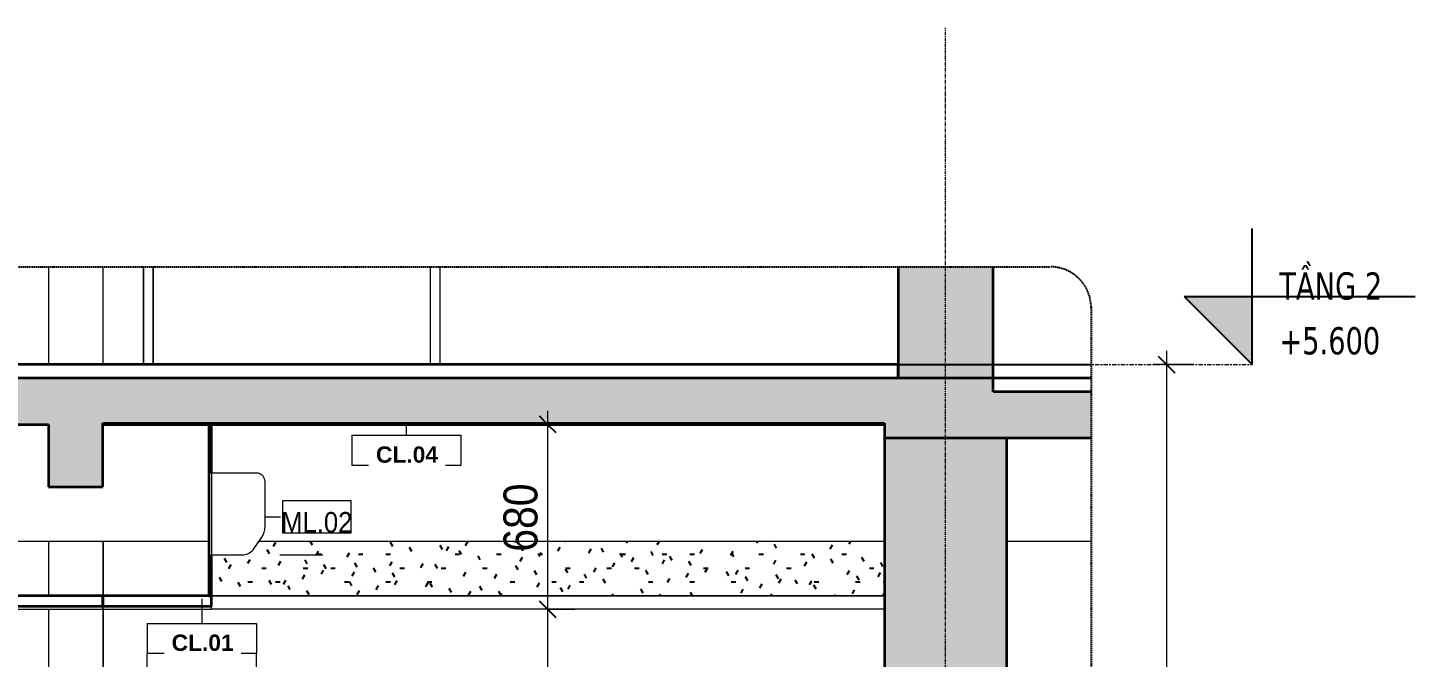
# Model space of a CAD drawing. Header units: millimetres. Extents: x 31444 to 224909, y 392 to 78637.
# Drawn here: x 104430 to 109533, y 4524 to 6839 of the extents above; entities that cross this region are included whole.
import ezdxf

# ---------------------------------------------------------------- set-up
doc = ezdxf.new("R2010")
doc.units = ezdxf.units.MM
for name, pattern in [('Centre', [31.75, 6.35, -4.7625, 15.875, -4.7625]), ('Grid Line', [22.225, 12.7, -3.175, 3.175, -3.175]), ('Hidden', [7.14375, 4.7625, -2.38125]), ('IMPORT-CENTER _2_', [40.64, 25.4, -5.08, 5.08, -5.08])]:
    doc.linetypes.add(name, pattern=pattern)
for name, color, linetype, lineweight in [('0-5', 130, 'Continuous', 5), ('A-ANNO-DIMS', 211, 'Continuous', 9), ('A-ANNO-DIMS-50', 211, 'Continuous', 9), ('A-CLNG', 13, 'Continuous', 18), ('A-CLNG-1', 250, 'Continuous', 35), ('A-CLNG-2', 7, 'Continuous', 18), ('A-CLNG-FNSH-1', 7, 'Continuous', 18), ('A-CLNG-IDEN', 151, 'Continuous', 9), ('A-CLNG-PATT-1', 7, 'Continuous', 18), ('A-CLNG-PATT-2', 71, 'Continuous', 25), ('A-DETL-GENF', 92, 'Continuous', 18), ('A-DETL-GENF-4', 9, 'Continuous', 18), ('A-DETL-GENF-5', 92, 'Hidden', 25), ('A-DETL-MEDM', 33, 'Continuous', 35), ('A-DOOR', 31, 'Continuous', 18), ('A-DOOR-FRAM-1', 31, 'Continuous', 18), ('A-FLOR-FNSH-1', 250, 'Continuous', 35), ('A-FLOR-LEVL', 51, 'Continuous', 9), ('A-FLOR-LEVL-1', 51, 'Continuous', 25), ('A-FLOR-LEVL-2', 51, 'Centre', 9), ('A-FLOR-PATT-1', 253, 'Continuous', 18), ('A-WALL', 113, 'Continuous', 18), ('A-WALL-3', 7, 'Continuous', 18), ('G-IMPT', 8, 'Continuous', 18), ('G-IMPT-5', 8, 'IMPORT-CENTER _2_', 18), ('M-EQPM', 50, 'Continuous', 18), ('M-EQPM-2', 7, 'Continuous', 18), ('M-EQPM-4', 50, 'Continuous', 25), ('M-EQPM-IDEN', 50, 'Continuous', 9), ('S-BEAM-1', 7, 'Continuous', 18), ('S-COLS-10', 191, 'Continuous', 5), ('S-COLS-5', 250, 'Continuous', 35), ('S-COLS-9', 7, 'Continuous', 18), ('S-GRID-1', 1, 'Grid Line', 9)]:
    doc.layers.add(name, color=color, linetype=linetype, lineweight=lineweight)
doc.styles.add('Arial_1', font='arial.ttf', dxfattribs={"width": 0.9, "height": 75})
doc.styles.add('Arial_B_3', font='arialbd.ttf', dxfattribs={"height": 60})
doc.styles.add('Tahoma_B_1', font='tahomabd.ttf', dxfattribs={"width": 0.85, "height": 100})
doc.styles.add('UTM Avo', font='', dxfattribs={"width": 0.9, "height": 125})
doc.styles.get('UTM Avo').set_extended_font_data('UTM Avo')
doc.dimstyles.new('1_Dim_chi_tiet_2_5', dxfattribs={"dimscale": 304.8, "dimtxt": 124.912619, "dimasz": 0.19685, "dimexe": 0.164042, "dimexo": 0.0625, "dimgap": 0.016404, "dimtad": 1, "dimdec": 0, "dimrnd": 5, "dimzin": 0, "dimdsep": 46, "dimtxsty": 'UTM Avo', "dimblk1": 'OBLIQUE', "dimblk2": 'OBLIQUE', "dimsah": 1, "dimcen": 0.09, "dimdle": 0.164042, "dimazin": 0, "dimtfac": 1, "dimtdec": 4, "dimtix": 1, "dimtmove": 0, "dimatfit": 3, "dimfxl": 0.328084, "dimfxlon": 1, "dimtvp": 1, "dimtolj": 1, "dimtzin": 0, "dimarcsym": 2})
pattern_1 = [(50, (-71392.17, 15875), (364.368, -31.878), [38.1, -419.1]), (355, (-71392.17, 15875), (-70.486, 382.113), [30.48, -335.28]), (100.451, (-71361.8, 15872.34), (293.885, 350.233), [32.38, -356.18]), (46.184, (-71392.17, 15976.6), (542.158, -84.086), [57.15, -628.65]), (96.636, (-71347, 15969.6), (474.805, 494.855), [48.57, -534.27]), (351.184, (-71392.2, 15976.6), (474.81, 494.85), [45.72, -502.92]), (21, (-71341.37, 15951.2), (303.2285, -204.5305), [38.1, -419.1]), (326, (-71341.37, 15951.2), (123.604, 368.376), [30.48, -335.28]), (71.451, (-71316.1, 15934.16), (426.834, 163.843), [32.38, -356.18]), (37.5, (-71392.17, 15875), (6.1766, 169.1102), [3.353, -327.863, 3.353, -337.007, -336.55]), (37.5, (-71392.17, 15875), (6.1766, 169.1102), [-671.576, 3.353, -333.197]), (7.5, (-71392.17, 15875), (133.6389, 200.3615), [3.353, -190.703, 3.353, -320.243, -128.27]), (7.5, (-71392.17, 15875), (133.6389, 200.3615), [-517.652, 3.353, -124.917]), (327.5, (-71505.46, 15875), (271.1818, -11.4584), [3.353, -123.647, 3.353, -392.887, -525.78]), (327.5, (-71505.46, 15875), (271.1818, -11.4584), [-523.24, 3.353, -522.427]), (317.5, (-71556.26, 15875), (296.2585, 50.853), [3.353, -161.747, 3.353, -259.791, -373.38]), (317.5, (-71556.26, 15875), (296.2585, 50.853), [-428.244, 3.353, -370.027]), (45, (-71392.17, 15875), (-125.7236, 125.7236), []), (45, (-71392.17, 16065.5), (-125.7236, 125.7236), [])]
pattern_2 = [(0, (-71392.17, 15875), (406.4, 101.6), [16.764, -288.036, 16.764, -288.036, -1625.6]), (0, (-71392.17, 15875), (406.4, 101.6), [-609.6, 16.764, -592.836, 16.764, -288.036, -711.2]), (0, (-71392.17, 15875), (406.4, 101.6), [-1524, 16.764, -186.436, 16.764, -491.236]), (120, (-71239.77, 15925.8), (-291.1882, 301.1527), [16.764, -288.036, 16.764, -288.036, -1625.6]), (120, (-71239.77, 15925.8), (-291.1882, 301.1527), [-609.6, 16.764, -592.836, 16.764, -288.036, -711.2]), (120, (-71239.77, 15925.8), (-291.1882, 301.1527), [-1524, 16.764, -186.436, 16.764, -491.236]), (240, (-71188.97, 16129), (-115.2118, -402.7527), [16.764, -288.036, 16.764, -288.036, -1625.6]), (240, (-71188.97, 16129), (-115.2118, -402.7527), [-609.6, 16.764, -592.836, 16.764, -288.036, -711.2]), (240, (-71188.97, 16129), (-115.2118, -402.7527), [-1524, 16.764, -186.436, 16.764, -491.236])]

# ---------------------------------------------------------------- blocks, each defined once
blk = doc.blocks.new('NCV_TKTC_KET CAU_rvt-6-TKCS_CĂN HỘ LOẠI 3 - MẶT CẮT 5')
at = {"layer": 'A-FLOR-PATT-1'}
h = blk.add_hatch(dxfattribs=at)
h.set_pattern_fill('FP_19', color=256, style=0, pattern_type=2)
h.set_pattern_definition(pattern_1)
h.paths.add_polyline_path([(-64836.9, 5380), (-61961.9, 5380), (-61961.9, 5385), (-64836.9, 5385)])
h = blk.add_hatch(dxfattribs=at)
h.set_pattern_fill('FP_19', color=256, style=0, pattern_type=2)
h.set_pattern_definition(pattern_1)
h.paths.add_polyline_path([(-64836.9, 5380), (-61961.9, 5380), (-61961.9, 5385), (-64836.9, 5385)])
at = {"layer": 'S-COLS-10'}
blk.add_hatch(color=256, dxfattribs=at).paths.add_polyline_path([(-61561.9, 5550), (-61561.9, 5959.5), (-61911.9, 5959.5), (-61911.9, 5550), (-61693.3, 5550)])
h = blk.add_hatch(color=256, dxfattribs=at)
h.paths.add_polyline_path([(-61961.9, 1550), (-61511.9, 1550), (-61511.9, 1930), (-61961.9, 1930)])
h.paths.add_polyline_path([(-61511.9, 2150), (-61511.9, 5330), (-61961.9, 5330), (-61961.9, 2150)])
at = {"layer": 'A-FLOR-FNSH-1'}
blk.add_line((-64836.9, 5380), (-61961.9, 5380), dxfattribs=at)
at = {"layer": 'S-BEAM-1'}
for p, q in [((-66936.9, 4950), (-64836.9, 4950)), ((-64836.9, 4950), (-64446.9, 4950)), ((-64261.9, 4950), (-61961.9, 4950)), ((-61511.9, 4950), (-61201.9, 4950))]:
    blk.add_line(p, q, dxfattribs=at)
at = {"layer": 'S-COLS-5'}
for p, q in [((-61911.9, 5959.5), (-61911.9, 5550)), ((-61561.9, 5550), (-61561.9, 5959.5)), ((-61961.9, 5330), (-61961.9, 2150)), ((-61511.9, 2150), (-61511.9, 5330))]:
    blk.add_line(p, q, dxfattribs=at)
blk = doc.blocks.new('NCV_TKTC_TANG 2_rvt-5-TKCS_CĂN HỘ LOẠI 3 - MẶT CẮT 5')
at = {"layer": 'A-FLOR-FNSH-1'}
for p, q in [((-61911.9, 5600), (-68036.9, 5600)), ((-61911.9, 5550), (-61911.9, 5600)), ((-61201.9, 5550), (-61561.9, 5550))]:
    blk.add_line(p, q, dxfattribs=at)
at = {"layer": 'A-WALL-3'}
blk.add_line((-64836.9, 5959.5), (-64836.9, 5600), dxfattribs=at)
at = {"layer": 'S-COLS-9'}
for p, q in [((-65036.9, 5959.5), (-65036.9, 5600)), ((-64836.9, 5959.5), (-64836.9, 5600))]:
    blk.add_line(p, q, dxfattribs=at)
blk = doc.blocks.new('CL_01-VÁCH DỰNG THẠCH CAO CĂN HỘ LOẠI 1-5A - CL_01-VÁCH DỰNG THẠCH CAO CĂN HỘ LOẠI 1A-5-814590-TKCS_CĂN HỘ LOẠI 3 - MẶT CẮT 5')
at = {"layer": 'A-CLNG-PATT-2'}
h = blk.add_hatch(dxfattribs=at)
h.set_pattern_fill('FP_22', color=256, style=0, pattern_type=2)
h.set_pattern_definition([(0, (-71392.17, 15875), (203.2, 50.8), [16.764, -135.636, 16.764, -135.636, -812.8]), (0, (-71392.17, 15875), (203.2, 50.8), [-304.8, 16.764, -288.036, 16.764, -135.636, -355.6]), (0, (-71392.17, 15875), (203.2, 50.8), [-762, 16.764, -84.836, 16.764, -237.236]), (120, (-71315.97, 15900.4), (-145.59409, 150.57636), [16.764, -135.636, 16.764, -135.636, -812.8]), (120, (-71315.97, 15900.4), (-145.59409, 150.57636), [-304.8, 16.764, -288.036, 16.764, -135.636, -355.6]), (120, (-71315.97, 15900.4), (-145.59409, 150.57636), [-762, 16.764, -84.836, 16.764, -237.236]), (240, (-71290.57, 16002), (-57.60591, -201.37636), [16.764, -135.636, 16.764, -135.636, -812.8]), (240, (-71290.57, 16002), (-57.60591, -201.37636), [-304.8, 16.764, -288.036, 16.764, -135.636, -355.6]), (240, (-71290.57, 16002), (-57.60591, -201.37636), [-762, 16.764, -84.836, 16.764, -237.236])])
h.paths.add_polyline_path([(-61961.9, 4750), (-61961.9, 4950), (-64261.9, 4950), (-64283.5, 4919.1), (-64291.9, 4911.1), (-64301.9, 4905), (-64313, 4901.3), (-64324.6, 4900), (-64436.9, 4900), (-64436.9, 4750), (-62173.2, 4750)])
at = {"layer": 'A-CLNG-1'}
for p, q in [((-64436.9, 5380), (-64446.9, 5380)), ((-64446.9, 5380), (-64446.9, 4750)), ((-64436.9, 5200), (-64436.9, 5380)), ((-64436.9, 4750), (-64436.9, 4900)), ((-64446.9, 4750), (-64436.9, 4750))]:
    blk.add_line(p, q, dxfattribs=at)
at = {"layer": 'A-CLNG-2'}
blk.add_line((-61961.9, 4750), (-64436.9, 4750), dxfattribs=at)
blk = doc.blocks.new('Air_Conditioner_on_wall_20381 - Air_Conditioner_on_wall_20381-806652-TKCS_CĂN HỘ LOẠI 3 - MẶT CẮT 5')
at = {"layer": 'M-EQPM-2'}
for p, q in [((-64264.7, 5200), (-64436.9, 5200)), ((-64436.9, 5200), (-64436.9, 4900)), ((-64239.6, 5004.1), (-64239.6, 5170)), ((-64283.5, 4919.1), (-64251.5, 4964.8)), ((-64436.9, 4900), (-64324.6, 4900)), ((-64186, 4900), (-64027.8, 4900)), ((-64186, 4900), (-64027.8, 4900)), ((-64186, 4900), (-64027.8, 4900)), ((-64186, 4900), (-64027.8, 4900)), ((-64057.8, 4900), (-64027.8, 4900)), ((-64057.8, 4900), (-64027.8, 4900)), ((-64057.8, 4900), (-64027.8, 4900)), ((-64057.8, 4900), (-64027.8, 4900)), ((-64057.8, 4900), (-64027.8, 4900)), ((-64057.8, 4900), (-64027.8, 4900)), ((-64057.8, 4900), (-64027.8, 4900)), ((-64057.8, 4900), (-64027.8, 4900))]:
    blk.add_line(p, q, dxfattribs=at)
for centre, radius, start, end in [((-64272.6, 5167.8), 33.1, 3.7944, 76.2056), ((-64318.8, 5006.8), 79.3, 328.0261, 358.0261), ((-64324.6, 4953.6), 53.6, 270.0167, 319.9833)]:
    blk.add_arc(centre, radius, start, end, dxfattribs=at)
blk = doc.blocks.new('NCV_TKTC_TANG 1_rvt-5-TKCS_CĂN HỘ LOẠI 3 - MẶT CẮT 5')
at = {"layer": 'A-CLNG-PATT-1'}
h = blk.add_hatch(dxfattribs=at)
h.set_pattern_fill('FP_21', color=256, style=0, pattern_type=2)
h.set_pattern_definition(pattern_2)
h.paths.add_polyline_path([(-64936.9, 4700), (-64836.9, 4700), (-64836.9, 4710), (-68036.9, 4710), (-68036.9, 4700), (-65631.1, 4700)])
h = blk.add_hatch(dxfattribs=at)
h.set_pattern_fill('FP_21', color=256, style=0, pattern_type=2)
h.set_pattern_definition(pattern_2)
h.paths.add_polyline_path([(-64731.2, 4700), (-64436.9, 4700), (-64436.9, 4710), (-64836.9, 4710), (-64836.9, 4700), (-64835.3, 4700)])
at = {"layer": 'A-CLNG-1'}
for p, q in [((-64836.9, 4750), (-65198.9, 4750)), ((-64436.9, 4750), (-64836.9, 4750)), ((-64836.9, 4750), (-64836.9, 4710)), ((-64836.9, 4710), (-64836.9, 4750)), ((-64436.9, 4710), (-64436.9, 4750)), ((-64836.9, 4710), (-68036.9, 4710)), ((-64436.9, 4710), (-64836.9, 4710))]:
    blk.add_line(p, q, dxfattribs=at)
at = {"layer": 'A-CLNG-2'}
for p, q in [((-64436.9, 4750), (-61961.9, 4750)), ((-61961.9, 4700), (-64436.9, 4700))]:
    blk.add_line(p, q, dxfattribs=at)
at = {"layer": 'A-CLNG-FNSH-1'}
for p, q in [((-68036.9, 4700), (-64836.9, 4700)), ((-64836.9, 4710), (-64836.9, 4700)), ((-64836.9, 4700), (-64836.9, 4710)), ((-64836.9, 4700), (-64436.9, 4700)), ((-64436.9, 4700), (-64436.9, 4710))]:
    blk.add_line(p, q, dxfattribs=at)
at = {"layer": 'A-WALL-3'}
for p, q in [((-64836.9, 4950), (-64836.9, 4750)), ((-64836.9, 4700), (-64836.9, 2200))]:
    blk.add_line(p, q, dxfattribs=at)
at = {"layer": 'S-COLS-9'}
for p, q in [((-65036.9, 4950), (-65036.9, 4750)), ((-64836.9, 4950), (-64836.9, 4750)), ((-65036.9, 4700), (-65036.9, 2200)), ((-64836.9, 4700), (-64836.9, 2200))]:
    blk.add_line(p, q, dxfattribs=at)
at = {"layer": 'A-CLNG'}
blk.add_blockref('CL_01-VÁCH DỰNG THẠCH CAO CĂN HỘ LOẠI 1-5A - CL_01-VÁCH DỰNG THẠCH CAO CĂN HỘ LOẠI 1A-5-814590-TKCS_CĂN HỘ LOẠI 3 - MẶT CẮT 5', (0, 0), dxfattribs=at)
at = {"layer": 'M-EQPM'}
blk.add_blockref('Air_Conditioner_on_wall_20381 - Air_Conditioner_on_wall_20381-806652-TKCS_CĂN HỘ LOẠI 3 - MẶT CẮT 5', (0, 0), dxfattribs=at)
blk = doc.blocks.new('TKTC_XREF_251221_MB TANG 2-7 - TKTC_XREF_260130_MB TANG 2-5_dwg_$cc-4746808-TKCS_CĂN HỘ LOẠI 3 - MẶT CẮT 5')
at = {"layer": 'G-IMPT-5'}
for p, q in [((-70218.5, 5600), (-70065.5, 5600)), ((-70142, 5600), (-70142, 5600))]:
    blk.add_line(p, q, dxfattribs=at)
at = {"layer": 'M-EQPM'}
for p, q in [((-70142, 5600), (-70196, 5600)), ((-70196, 5600), (-70142, 5600)), ((-70142, 5600), (-70154.5, 5600)), ((-70154.5, 5600), (-70142, 5600)), ((-70142, 5600), (-70129.4, 5600)), ((-70129.4, 5600), (-70142, 5600)), ((-70085.1, 5600), (-70085.1, 5600))]:
    blk.add_line(p, q, dxfattribs=at)
blk = doc.blocks.new('TKTC_XREF_251221_MB TANG 2-7 - TKTC_XREF_260130_MB TANG 2-5_dwg_CUM U_DN100-4746796-TKCS_CĂN HỘ LOẠI 3 - MẶT CẮT 5')
at = {"layer": 'G-IMPT'}
for p, q in [((-70142, 5600), (-70209.1, 5600)), ((-70209.1, 5600), (-70142, 5600)), ((-70142, 5600), (-70201.3, 5600)), ((-70201.3, 5600), (-70142, 5600)), ((-70142, 5600), (-70142, 5600)), ((-70077.1, 5600), (-70142, 5600)), ((-70077.1, 5600), (-70142, 5600)), ((-70077.1, 5600), (-70142, 5600)), ((-70077.1, 5600), (-70142, 5600)), ((-70075.2, 5600), (-70077.1, 5600)), ((-70077.1, 5600), (-70075.2, 5600)), ((-70075.2, 5600), (-70077.1, 5600)), ((-70077.1, 5600), (-70075.2, 5600)), ((-70070.4, 5600), (-70075.2, 5600)), ((-70075.2, 5600), (-70070.4, 5600)), ((-70075.2, 5600), (-70070.4, 5600)), ((-70075.2, 5600), (-70070.4, 5600)), ((-70070.4, 5600), (-70075.2, 5600)), ((-70075.2, 5600), (-70070.4, 5600)), ((-70075.2, 5600), (-70070.4, 5600)), ((-70075.2, 5600), (-70070.4, 5600)), ((-70070.4, 5600), (-70070.4, 5600)), ((-70070.4, 5600), (-70070.4, 5600)), ((-70069.5, 5600), (-70064, 5600)), ((-70064, 5600), (-70069.5, 5600)), ((-70069.5, 5600), (-70064, 5600)), ((-70064, 5600), (-70069.5, 5600)), ((-70063.1, 5600), (-70064, 5600)), ((-70064, 5600), (-70063.1, 5600)), ((-70063.1, 5600), (-70064, 5600)), ((-70064, 5600), (-70063.1, 5600))]:
    blk.add_line(p, q, dxfattribs=at)
blk = doc.blocks.new('TKTC_XREF_251221_MB TANG 2-7 - TKTC_XREF_260130_MB TANG 2-5_dwg_$cc-4746798-TKCS_CĂN HỘ LOẠI 3 - MẶT CẮT 5')
at = {"layer": 'G-IMPT-5'}
for p, q in [((-69680.3, 5600), (-69801.4, 5600)), ((-69741.2, 5600), (-69740.4, 5600))]:
    blk.add_line(p, q, dxfattribs=at)
at = {"layer": 'M-EQPM'}
for p, q in [((-69785.8, 5600), (-69785.8, 5600)), ((-69740.8, 5600), (-69741.1, 5600)), ((-69741.1, 5600), (-69740.5, 5600)), ((-69740.5, 5600), (-69740.8, 5600))]:
    blk.add_line(p, q, dxfattribs=at)
blk = doc.blocks.new('TKTC_XREF_251221_MB TANG 2-7 - TKTC_XREF_260130_MB TANG 2-5_dwg_CUM U_DN100-4746799-TKCS_CĂN HỘ LOẠI 3 - MẶT CẮT 5')
at = {"layer": 'G-IMPT'}
for p, q in [((-69804.8, 5600), (-69804, 5600)), ((-69804, 5600), (-69804.8, 5600)), ((-69804.8, 5600), (-69804, 5600)), ((-69804, 5600), (-69804.8, 5600)), ((-69799.7, 5600), (-69804, 5600)), ((-69804, 5600), (-69799.7, 5600)), ((-69799.7, 5600), (-69804, 5600)), ((-69804, 5600), (-69799.7, 5600)), ((-69799, 5600), (-69799, 5600)), ((-69799, 5600), (-69799, 5600)), ((-69799, 5600), (-69795.2, 5600)), ((-69795.2, 5600), (-69799, 5600)), ((-69795.2, 5600), (-69799, 5600)), ((-69795.2, 5600), (-69799, 5600)), ((-69799, 5600), (-69795.2, 5600)), ((-69795.2, 5600), (-69799, 5600)), ((-69795.2, 5600), (-69799, 5600)), ((-69795.2, 5600), (-69799, 5600)), ((-69795.2, 5600), (-69793.7, 5600)), ((-69793.7, 5600), (-69795.2, 5600)), ((-69795.2, 5600), (-69793.7, 5600)), ((-69793.7, 5600), (-69795.2, 5600)), ((-69793.7, 5600), (-69742.4, 5600)), ((-69793.7, 5600), (-69742.4, 5600)), ((-69793.7, 5600), (-69742.4, 5600)), ((-69793.7, 5600), (-69742.4, 5600)), ((-69742.4, 5600), (-69695.4, 5600)), ((-69695.4, 5600), (-69742.4, 5600)), ((-69742.4, 5600), (-69742.4, 5600)), ((-69742.4, 5600), (-69689.3, 5600)), ((-69689.3, 5600), (-69742.4, 5600))]:
    blk.add_line(p, q, dxfattribs=at)
blk = doc.blocks.new('TKTC_XREF_251221_MB TANG 2-7 - TKTC_XREF_260130_MB TANG 2-5_dwg_THU NUOC - THU NUOC-444531-TKCS_MB TẦNG 1-4746810-TKCS_CĂN HỘ LOẠI 3 - MẶT CẮT 5')
at = {"layer": 'G-IMPT'}
for p, q in [((-69608.7, 5600), (-69458.7, 5600)), ((-69458.7, 5600), (-69608.7, 5600)), ((-69583.7, 5600), (-69483.7, 5600)), ((-69483.7, 5600), (-69583.7, 5600)), ((-69567.7, 5600), (-69573.7, 5600)), ((-69573.7, 5600), (-69567.7, 5600)), ((-69561.3, 5600), (-69555.3, 5600)), ((-69555.3, 5600), (-69561.3, 5600)), ((-69548.9, 5600), (-69542.9, 5600)), ((-69542.9, 5600), (-69548.9, 5600)), ((-69530.4, 5600), (-69536.4, 5600)), ((-69536.4, 5600), (-69530.4, 5600)), ((-69530.4, 5600), (-69536.4, 5600)), ((-69536.4, 5600), (-69530.4, 5600)), ((-69533.7, 5600), (-69533.7, 5600)), ((-69533.7, 5600), (-69533.7, 5600)), ((-69533.7, 5600), (-69533.7, 5600)), ((-69533.7, 5600), (-69533.7, 5600)), ((-69518.4, 5600), (-69524.4, 5600)), ((-69524.4, 5600), (-69518.4, 5600)), ((-69506, 5600), (-69512, 5600)), ((-69512, 5600), (-69506, 5600)), ((-69499.6, 5600), (-69493.6, 5600)), ((-69493.6, 5600), (-69499.6, 5600))]:
    blk.add_line(p, q, dxfattribs=at)
blk = doc.blocks.new('TKTC_XREF_251221_MB TANG 2-7 - TKTC_XREF_260130_MB TANG 2-5_dwg_THU NUOC - THU NUOC-444531-TKCS_MB TẦNG 1-4746804-TKCS_CĂN HỘ LOẠI 3 - MẶT CẮT 5')
at = {"layer": 'G-IMPT'}
for p, q in [((-70513.7, 5600), (-70663.7, 5600)), ((-70663.7, 5600), (-70513.7, 5600)), ((-70538.7, 5600), (-70638.7, 5600)), ((-70638.7, 5600), (-70538.7, 5600)), ((-70622.7, 5600), (-70628.7, 5600)), ((-70628.7, 5600), (-70622.7, 5600)), ((-70616.4, 5600), (-70610.4, 5600)), ((-70610.4, 5600), (-70616.4, 5600)), ((-70603.9, 5600), (-70597.9, 5600)), ((-70597.9, 5600), (-70603.9, 5600)), ((-70591.9, 5600), (-70585.9, 5600)), ((-70585.9, 5600), (-70591.9, 5600)), ((-70591.9, 5600), (-70585.9, 5600)), ((-70585.9, 5600), (-70591.9, 5600)), ((-70588.7, 5600), (-70588.7, 5600)), ((-70588.7, 5600), (-70588.7, 5600)), ((-70588.7, 5600), (-70588.7, 5600)), ((-70588.7, 5600), (-70588.7, 5600)), ((-70573.5, 5600), (-70579.5, 5600)), ((-70579.5, 5600), (-70573.5, 5600)), ((-70561, 5600), (-70567, 5600)), ((-70567, 5600), (-70561, 5600)), ((-70554.6, 5600), (-70548.6, 5600)), ((-70548.6, 5600), (-70554.6, 5600))]:
    blk.add_line(p, q, dxfattribs=at)
blk = doc.blocks.new('TKTC_XREF_251221_MB TANG 2-7 - TKTC_XREF_251221_MB TANG 2-7-2039446-TKCS_CĂN HỘ LOẠI 3 - MẶT CẮT 5')
at = {"layer": 'M-EQPM'}
for p, q in [((-62026.7, 5600), (-61877.1, 5600)), ((-61877.1, 5600), (-62026.7, 5600)), ((-61876.9, 5600), (-61827.2, 5600)), ((-61827.2, 5600), (-61876.9, 5600)), ((-61635.3, 5600), (-61595.3, 5600)), ((-61595.3, 5600), (-61635.3, 5600)), ((-61595.3, 5600), (-61475.3, 5600)), ((-61475.3, 5600), (-61595.3, 5600))]:
    blk.add_line(p, q, dxfattribs=at)
at = {"layer": 'M-EQPM-4'}
blk.add_line((-70696.9, 5600), (-61201.9, 5600), dxfattribs=at)
for name, p in [('TKTC_XREF_251221_MB TANG 2-7 - TKTC_XREF_260130_MB TANG 2-5_dwg_THU NUOC - THU NUOC-444531-TKCS_MB TẦNG 1-4746804-TKCS_CĂN HỘ LOẠI 3 - MẶT CẮT 5', (8405, 0)), ('TKTC_XREF_251221_MB TANG 2-7 - TKTC_XREF_260130_MB TANG 2-5_dwg_$cc-4746808-TKCS_CĂN HỘ LOẠI 3 - MẶT CẮT 5', (8200, 0)), ('TKTC_XREF_251221_MB TANG 2-7 - TKTC_XREF_260130_MB TANG 2-5_dwg_CUM U_DN100-4746796-TKCS_CĂN HỘ LOẠI 3 - MẶT CẮT 5', (8200, 0)), ('TKTC_XREF_251221_MB TANG 2-7 - TKTC_XREF_260130_MB TANG 2-5_dwg_CUM U_DN100-4746799-TKCS_CĂN HỘ LOẠI 3 - MẶT CẮT 5', (8198.4, 0)), ('TKTC_XREF_251221_MB TANG 2-7 - TKTC_XREF_260130_MB TANG 2-5_dwg_$cc-4746798-TKCS_CĂN HỘ LOẠI 3 - MẶT CẮT 5', (8198.4, 0)), ('TKTC_XREF_251221_MB TANG 2-7 - TKTC_XREF_260130_MB TANG 2-5_dwg_THU NUOC - THU NUOC-444531-TKCS_MB TẦNG 1-4746810-TKCS_CĂN HỘ LOẠI 3 - MẶT CẮT 5', (8200, 0))]:
    blk.add_blockref(name, p)
blk = doc.blocks.new('FD_05 - FD_05-1000x2200mm-V92-TKCS_CĂN HỘ LOẠI 3 - MẶT CẮT 5')
at = {"layer": 'A-DOOR'}
for p, q in [((-64651.9, 5959.5), (-64651.9, 5600)), ((-63631.9, 5600), (-63631.9, 5959.5))]:
    blk.add_line(p, q, dxfattribs=at)
at = {"layer": 'A-DOOR-FRAM-1'}
for p, q in [((-64686.9, 5959.5), (-64686.9, 5600)), ((-64651.9, 5600), (-64651.9, 5959.5)), ((-63631.9, 5600), (-63631.9, 5959.5)), ((-63596.9, 5959.5), (-63596.9, 5600))]:
    blk.add_line(p, q, dxfattribs=at)
blk = doc.blocks.new('BORDER VIEW - BORDER VIEW-3699863-TKCS_CĂN HỘ LOẠI 3 - MẶT CẮT 5')
at = {"layer": 'A-DETL-GENF-5'}
for p, q in [((-70546.9, 5959.5), (-61351.9, 5959.5)), ((-61201.9, 5809.5), (-61201.9, 1700))]:
    blk.add_line(p, q, dxfattribs=at)
blk.add_arc((-61351.9, 5809.5), 150, 0, 90, dxfattribs=at)
blk = doc.blocks.new('Level - CAO ĐỘ LEVEL-350587-TKCS_CĂN HỘ LOẠI 3 - MẶT CẮT 5')
at = {"layer": 'A-FLOR-LEVL'}
blk.add_hatch(color=256, dxfattribs=at).paths.add_polyline_path([(-60609.7, 2450), (-60609.7, 2200), (-60859.7, 2450)])
at = {"layer": 'A-FLOR-LEVL-1'}
for p, q in [((-60609.7, 2200), (-60609.7, 2700)), ((-60859.7, 2450), (-60609.7, 2200)), ((-60859.7, 2450), (-60009.7, 2450))]:
    blk.add_line(p, q, dxfattribs=at)
blk = doc.blocks.new('DIMBLOCK115-TKCS_CĂN HỘ LOẠI 3 - MẶT CẮT 5')
at = {"layer": 'A-ANNO-DIMS-50', "lineweight": 25}
for p, q in [((108618.7, 5600), (108588.7, 5630)), ((108618.7, 5600), (108648.7, 5570)), ((108618.7, 2200), (108588.7, 2230)), ((108618.7, 2200), (108648.7, 2170))]:
    blk.add_line(p, q, dxfattribs=at)
at = {"layer": 'A-ANNO-DIMS-50'}
for p, q in [((108618.7, 5650), (108618.7, 2150)), ((108718.7, 5600), (108568.7, 5600)), ((108618.7, 5600), (108718.7, 5600)), ((108718.7, 2200), (108568.7, 2200)), ((108618.7, 2200), (108718.7, 2200))]:
    blk.add_line(p, q, dxfattribs=at)
at = {"layer": 'A-ANNO-DIMS-50', "color": 0, "insert": (108456.3, 3728.8), "char_height": 125, "width": 410.824, "attachment_point": 1, "rotation": 90, "line_spacing_factor": 1.110334, "style": 'UTM Avo'}
blk.add_mtext('3400', dxfattribs=at)
blk = doc.blocks.new('_Oblique')
at = {"color": 0, "linetype": 'ByBlock', "lineweight": -2}
blk.add_line((-0.5, -0.5), (0.5, 0.5), dxfattribs=at)
blk = doc.blocks.new('DIMBLOCK122-TKCS_CĂN HỘ LOẠI 3 - MẶT CẮT 5')
at = {"layer": 'A-ANNO-DIMS-50', "lineweight": 25}
for p, q in [((106342, 5380), (106312, 5410)), ((106342, 5380), (106372, 5350)), ((106342, 4700), (106312, 4730)), ((106342, 4700), (106372, 4670))]:
    blk.add_line(p, q, dxfattribs=at)
at = {"layer": 'A-ANNO-DIMS-50'}
for p, q in [((106342, 5430), (106342, 4700)), ((106442, 5380), (106292, 5380)), ((106342, 5380), (106442, 5380)), ((106442, 4700), (106292, 4700)), ((106342, 4700), (106442, 4700))]:
    blk.add_line(p, q, dxfattribs=at)
at = {"layer": 'A-ANNO-DIMS-50', "color": 0, "insert": (106179.6, 4911.6), "char_height": 125, "width": 308.118, "attachment_point": 1, "rotation": 90, "line_spacing_factor": 1.110334, "style": 'UTM Avo'}
blk.add_mtext('680', dxfattribs=at)
blk = doc.blocks.new('DIMBLOCK123-TKCS_CĂN HỘ LOẠI 3 - MẶT CẮT 5')
at = {"layer": 'A-ANNO-DIMS-50'}
for p, q in [((106442, 4700), (106292, 4700)), ((106342, 4700), (106342, 2150)), ((106342, 4700), (106442, 4700)), ((106442, 2200), (106292, 2200)), ((106342, 2200), (106442, 2200))]:
    blk.add_line(p, q, dxfattribs=at)
at = {"layer": 'A-ANNO-DIMS-50', "lineweight": 25}
for p, q in [((106342, 4700), (106312, 4730)), ((106342, 4700), (106372, 4670)), ((106342, 2200), (106312, 2230)), ((106342, 2200), (106372, 2170))]:
    blk.add_line(p, q, dxfattribs=at)
at = {"layer": 'A-ANNO-DIMS-50', "color": 0, "insert": (106179.6, 3278.8), "char_height": 125, "width": 410.824, "attachment_point": 1, "rotation": 90, "line_spacing_factor": 1.110334, "style": 'UTM Avo'}
blk.add_mtext('2500', dxfattribs=at)
blk = doc.blocks.new('M_Ceiling Tag w Height - M_Ceiling Tag-4076437-TKCS_CĂN HỘ LOẠI 3 - MẶT CẮT 5')
at = {"layer": 'A-CLNG-IDEN'}
for p, q in [((-63921.4, 5339.7), (-63921.4, 5228.6)), ((-63921.4, 5339.7), (-63520.2, 5339.7)), ((-63520.2, 5339.7), (-63520.2, 5228.6)), ((-63520.2, 5228.6), (-63921.4, 5228.6))]:
    blk.add_line(p, q, dxfattribs=at)
blk = doc.blocks.new('M_Ceiling Tag w Height - M_Ceiling Tag w Height-4076435-TKCS_CĂN HỘ LOẠI 3 - MẶT CẮT 5')
at = {"layer": 'A-CLNG-IDEN'}
for p, q in [((-64673.1, 4647.9), (-64673.1, 4536.7)), ((-64673.1, 4647.9), (-64271.9, 4647.9)), ((-64271.9, 4647.9), (-64271.9, 4536.7)), ((-64673.1, 4425.3), (-64673.1, 4536.7)), ((-64271.9, 4536.7), (-64673.1, 4536.7)), ((-64271.9, 4425.3), (-64271.9, 4536.7)), ((-64673.1, 4425.3), (-64271.9, 4425.3))]:
    blk.add_line(p, q, dxfattribs=at)
blk = doc.blocks.new('M_ME Tag - Boxed-4073756-TKCS_CĂN HỘ LOẠI 3 - MẶT CẮT 5')
at = {"layer": 'M-EQPM-IDEN'}
for p, q in [((-64174.2, 4979.5), (-64174.2, 5099.5)), ((-64174.2, 5099.5), (-63924.2, 5099.5)), ((-63924.2, 5099.5), (-63924.2, 4979.5)), ((-63924.2, 4979.5), (-64174.2, 4979.5))]:
    blk.add_line(p, q, dxfattribs=at)

msp = doc.modelspace()

# ---------------------------------------------------------------- hatches: boundary and pattern name
at = {"layer": 'A-DETL-GENF-4'}
h = msp.add_hatch(dxfattribs=at)
h.set_pattern_fill('FP_19', color=256, style=0, pattern_type=2)
h.set_pattern_definition([(50, (98150.75, 15875), (364.368, -31.8783), [38.1, -419.1]), (355, (98150.75, 15875), (-70.486, 382.113), [30.48, -335.28]), (100.451, (98181.1, 15872.34), (293.885, 350.2334), [32.38, -356.18]), (46.184, (98150.75, 15976.6), (542.158, -84.086), [57.15, -628.65]), (96.636, (98195.93, 15969.6), (474.805, 494.855), [48.57, -534.27]), (351.184, (98150.75, 15976.6), (474.81, 494.85), [45.72, -502.92]), (21, (98201.55, 15951.2), (303.2285, -204.5305), [38.1, -419.1]), (326, (98201.55, 15951.2), (123.604, 368.376), [30.48, -335.28]), (71.451, (98226.82, 15934.16), (426.834, 163.843), [32.38, -356.18]), (37.5, (98150.75, 15875), (6.1766, 169.1102), [3.353, -327.863, 3.353, -337.007, -336.55]), (37.5, (98150.75, 15875), (6.1766, 169.1102), [-671.576, 3.353, -333.197]), (7.5, (98150.75, 15875), (133.6389, 200.3615), [3.353, -190.703, 3.353, -320.243, -128.27]), (7.5, (98150.75, 15875), (133.6389, 200.3615), [-517.652, 3.353, -124.917]), (327.5, (98037.47, 15875), (271.1818, -11.4584), [3.353, -123.647, 3.353, -392.887, -525.78]), (327.5, (98037.47, 15875), (271.1818, -11.4584), [-523.24, 3.353, -522.427]), (317.5, (97986.67, 15875), (296.2585, 50.853), [3.353, -161.747, 3.353, -259.791, -373.38]), (317.5, (97986.67, 15875), (296.2585, 50.853), [-428.244, 3.353, -370.027]), (45, (98150.75, 15875), (-125.7236, 125.7236), []), (45, (98150.75, 16065.5), (-125.7236, 125.7236), [])])
h.paths.add_polyline_path([(104506, 1750), (104706, 1750), (104706, 1980), (107581, 1980), (107581, 1930), (108341.1, 1930), (108341.1, 2100), (108031, 2100), (108031, 2150), (101406, 2150), (101406, 2100), (99707.6, 2100), (99707.6, 2150), (98846, 2150), (98846, 1980), (99707.6, 1980), (99707.6, 1930), (101406, 1930), (101406, 1980), (104506, 1980), (104506, 1930)])
h.paths.add_polyline_path([(101416, 4410), (101496, 4410), (101496, 4520), (101416, 4520), (101416, 4427.3)])
h.paths.add_polyline_path([(101445.3, 5150), (101606, 5150), (101606, 5380), (104506, 5380), (104506, 5150), (104706, 5150), (104706, 5385), (107581, 5385), (107581, 5330), (108341.1, 5330), (108341.1, 5500), (107981, 5500), (107981, 5550), (101406, 5550), (101406, 5500), (99707.6, 5500), (99707.6, 5550), (98846, 5550), (98846, 5380), (99707.6, 5380), (99707.6, 5330), (101406, 5330), (101406, 5150), (101429.5, 5150)])

# ---------------------------------------------------------------- linework, layer by layer
at = {"layer": 'A-CLNG-IDEN'}
for p, q in [((105822.1, 5379.1), (105822.1, 5339.7)), ((105070.4, 4738.8), (105070.4, 4647.9))]:
    msp.add_line(p, q, dxfattribs=at)
at = {"layer": 'A-DETL-MEDM'}
for p, q in [((107981, 5550), (101406, 5550)), ((107981, 5500), (107981, 5550)), ((108341.1, 5500), (107981, 5500)), ((101606, 5380), (104506, 5380)), ((104506, 5380), (104506, 5150)), ((104706, 5150), (104706, 5385)), ((104706, 5385), (107581, 5385)), ((107581, 5385), (107581, 5330)), ((107581, 5330), (108341.1, 5330)), ((104506, 5150), (104706, 5150))]:
    msp.add_line(p, q, dxfattribs=at)
at = {"layer": 'A-FLOR-LEVL-2'}
msp.add_line((98311.2, 5600), (108933.2, 5600), dxfattribs=at)
at = {"layer": 'A-WALL'}
for p, q in [((104856, 5600), (104856, 5959.5)), ((105946, 5959.5), (105946, 5600)), ((104707.6, 4950), (104707.6, 4750)), ((104707.6, 4700), (104707.6, 2200))]:
    msp.add_line(p, q, dxfattribs=at)
at = {"layer": 'M-EQPM-IDEN'}
msp.add_line((105303.3, 5039.5), (105359.2, 5039.5), dxfattribs=at)
at = {"layer": 'S-GRID-1'}
for p, q in [((107806, 5588.7), (107806, 6838.7)), ((107806, 2149.7), (107806, 5588.7))]:
    msp.add_line(p, q, dxfattribs=at)

# ---------------------------------------------------------------- block references
at = {"layer": '0-5'}
for name in ['NCV_TKTC_KET CAU_rvt-6-TKCS_CĂN HỘ LOẠI 3 - MẶT CẮT 5', 'NCV_TKTC_TANG 2_rvt-5-TKCS_CĂN HỘ LOẠI 3 - MẶT CẮT 5', 'NCV_TKTC_TANG 1_rvt-5-TKCS_CĂN HỘ LOẠI 3 - MẶT CẮT 5']:
    msp.add_blockref(name, (169542.9, 0), dxfattribs=at)
at = {"layer": 'A-CLNG-IDEN'}
for name in ['M_Ceiling Tag w Height - M_Ceiling Tag-4076437-TKCS_CĂN HỘ LOẠI 3 - MẶT CẮT 5', 'M_Ceiling Tag w Height - M_Ceiling Tag w Height-4076435-TKCS_CĂN HỘ LOẠI 3 - MẶT CẮT 5']:
    msp.add_blockref(name, (169542.9, 0), dxfattribs=at)
at = {"layer": 'A-DETL-GENF'}
msp.add_blockref('BORDER VIEW - BORDER VIEW-3699863-TKCS_CĂN HỘ LOẠI 3 - MẶT CẮT 5', (169542.9, 0), dxfattribs=at)
at = {"layer": 'A-DOOR'}
msp.add_blockref('FD_05 - FD_05-1000x2200mm-V92-TKCS_CĂN HỘ LOẠI 3 - MẶT CẮT 5', (169542.9, 0), dxfattribs=at)
at = {"layer": 'A-FLOR-LEVL-1'}
msp.add_blockref('Level - CAO ĐỘ LEVEL-350587-TKCS_CĂN HỘ LOẠI 3 - MẶT CẮT 5', (169542.9, 3400), dxfattribs=at)
at = {"layer": 'M-EQPM'}
msp.add_blockref('TKTC_XREF_251221_MB TANG 2-7 - TKTC_XREF_251221_MB TANG 2-7-2039446-TKCS_CĂN HỘ LOẠI 3 - MẶT CẮT 5', (169542.9, 0), dxfattribs=at)
at = {"layer": 'M-EQPM-IDEN'}
msp.add_blockref('M_ME Tag - Boxed-4073756-TKCS_CĂN HỘ LOẠI 3 - MẶT CẮT 5', (169542.9, 0), dxfattribs=at)

# ---------------------------------------------------------------- texts
at = {"layer": 'A-FLOR-LEVL', "char_height": 100, "line_spacing_factor": 0.996129, "style": 'Tahoma_B_1'}
for s, insert, width, attachment_point in [('\\pt510,1020,1530,2040,2550,3060,3570,4080,4590,5100,5610,6120,6630,7140,7650,8160,8670,9180,9690,10200,10710,11220,11730,12240,12750,13260,13770,14280,14790,15300,15810,16320;TẦNG 2', (109033.4, 5837.2), 452.625, 7), ('\\pt212.5,425,637.5,850,1062.5,1275,1487.5,1700,1912.5,2125,2337.5,2550,2762.5,2975,3187.5,3400,3612.5,3825,4037.5,4250,4462.5,4675,4887.5,5100,5312.5,5525,5737.5,5950,6162.5,6375,6587.5,6800;+5.600', (109033.4, 5737.5), 441.575, 1)]:
    msp.add_mtext(s, dxfattribs=dict(at, insert=insert, width=width, attachment_point=attachment_point))
at = {"layer": 'M-EQPM-IDEN', "insert": (105493.1, 5019.6), "char_height": 75, "width": 270.9, "attachment_point": 5, "line_spacing_factor": 0.936439, "style": 'Arial_1'}
msp.add_mtext('\\pt22.5,45,67.5,90,112.5,135,157.5,180,202.5,225,247.5,270,292.5,315,337.5,360,382.5,405,427.5,450,472.5,495,517.5,540,562.5,585,607.5,630,652.5,675,697.5,720;ML.02', dxfattribs=at)

# ---------------------------------------------------------------- dimensions: what is measured, and where the dimension line sits
at = {"layer": 'A-ANNO-DIMS'}
for base, p1, p2, override, picture, middle in [((108618.7, 2200), (108718.7, 5600), (108718.7, 2200), {"dimpost": '<>', "dimfxl": 3400}, 'DIMBLOCK115-TKCS_CĂN HỘ LOẠI 3 - MẶT CẮT 5', (108549, 3900)), ((106342, 4700), (106442, 5380), (106442, 4700), {"dimpost": '<>', "dimfxl": 680}, 'DIMBLOCK122-TKCS_CĂN HỘ LOẠI 3 - MẶT CẮT 5', (106272.3, 5040)), ((106342, 2200), (106442, 4700), (106442, 2200), {"dimpost": '<>', "dimfxl": 2500}, 'DIMBLOCK123-TKCS_CĂN HỘ LOẠI 3 - MẶT CẮT 5', (106272.3, 3450))]:
    dim = msp.add_linear_dim(base=base, p1=p1, p2=p2, angle=90, dimstyle='1_Dim_chi_tiet_2_5', override=override, dxfattribs=at)
    dim.commit()
    dim.dimension.update_dxf_attribs({"geometry": picture, "text_midpoint": middle})

# ---------------------------------------------------------------- next in the draw order: texts
at = {"layer": 'A-CLNG-IDEN', "char_height": 60, "width": 251.5, "attachment_point": 5, "line_spacing_factor": 0.936439, "style": 'Arial_B_3', "bg_fill": 3, "box_fill_scale": 1.25, "bg_fill_color": 256, "bg_fill_true_color": 13158600, "bg_fill_transparency": 0}
for s, insert in [('\\pt634.9998,1270.0002,1905,2539.9998,3175.0002,3810,4444.9998,5080.0002,5715,6349.9998,6985.0002,7620,8254.9998,8890.0002,9525,10159.9998,10795.0002,11430,12064.9998,12700.0002,13335,13969.9998,14605.0002,15240,15874.9998,16510.0002,17145,17779.9998,18415.0002,19050,19684.9998,20320.0002;CL.04', (105824.9, 5268.5)), ('\\pt634.9998,1270.0002,1905,2539.9998,3175.0002,3810,4444.9998,5080.0002,5715,6349.9998,6985.0002,7620,8254.9998,8890.0002,9525,10159.9998,10795.0002,11430,12064.9998,12700.0002,13335,13969.9998,14605.0002,15240,15874.9998,16510.0002,17145,17779.9998,18415.0002,19050,19684.9998,20320.0002;CL.01', (105073.2, 4576.6))]:
    msp.add_mtext(s, dxfattribs=dict(at, insert=insert))

doc.saveas('drawing.dxf')
